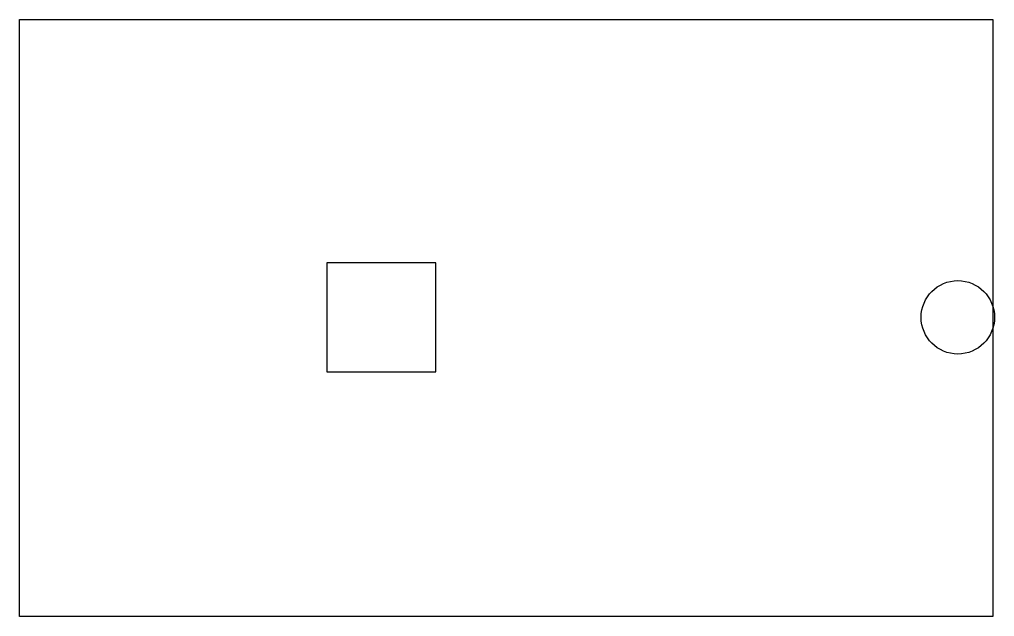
# Model space of a CAD drawing. Header units: millimetres. Extents: x 131 to 14081, y 105 to 8644.
import ezdxf

# ---------------------------------------------------------------- set-up
doc = ezdxf.new("R2010")
doc.units = ezdxf.units.MM
doc.layers.add('COLUMN', color=4, linetype='Continuous')
doc.layers.add('FLOOR', color=1, linetype='Continuous', lineweight=5)

msp = doc.modelspace()

# ---------------------------------------------------------------- linework, layer by layer
at = {"layer": 'COLUMN'}
msp.add_lwpolyline([(4526, 3604), (6086, 3604), (6086, 5164), (4526, 5164)], close=True, dxfattribs=at)
msp.add_circle((13556, 4384), 525, dxfattribs=at)
at = {"layer": 'FLOOR', "color": 1, "lineweight": 25, "ltscale": 10}
msp.add_lwpolyline([(14056, 105), (131, 105), (131, 8644), (14056, 8644)], close=True, dxfattribs=at)

doc.saveas('drawing.dxf')
